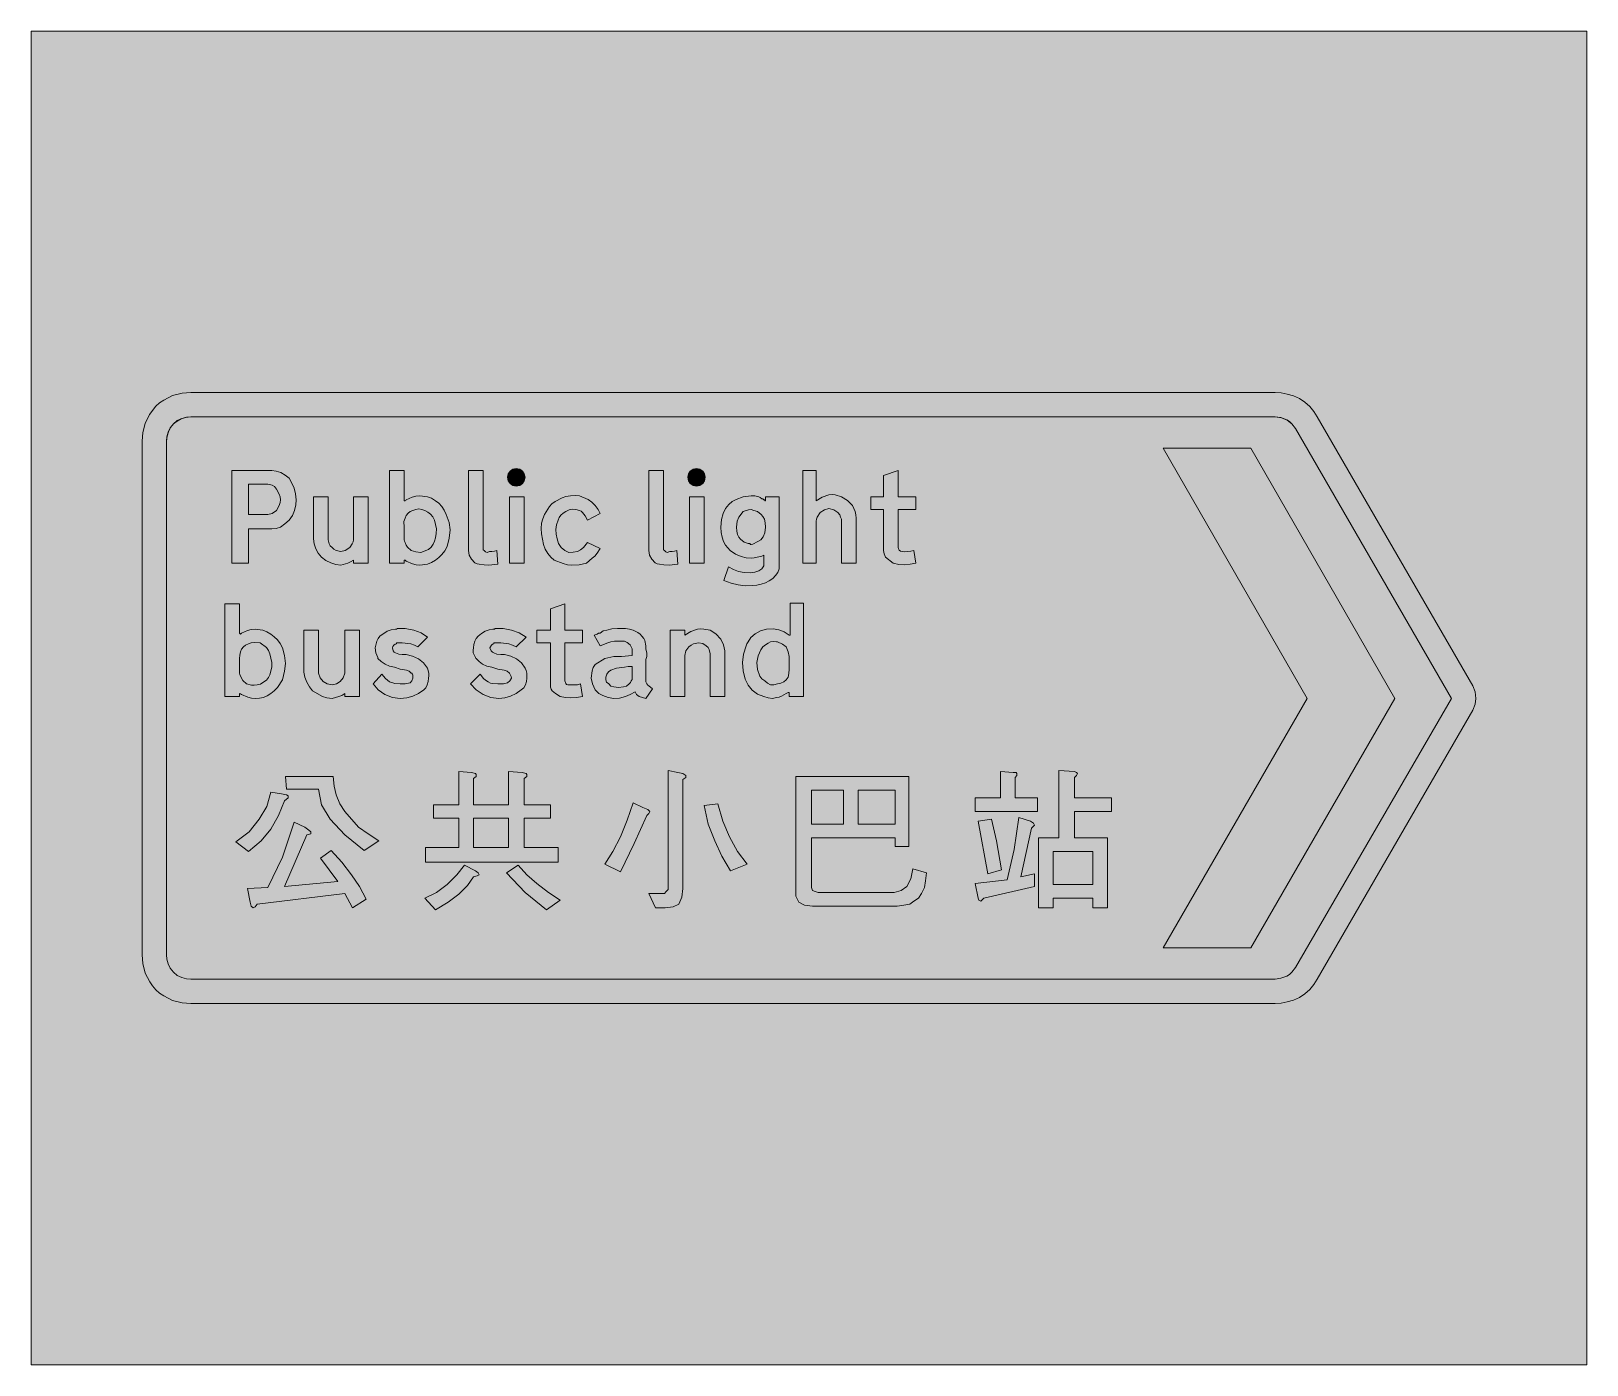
# Model space of a CAD drawing. Header units: metres. Extents: x 141 to 429, y 13 to 259.
import ezdxf

# ---------------------------------------------------------------- set-up
doc = ezdxf.new("R2010")
doc.units = ezdxf.units.M
for name, color, linetype, true_color in [('FILL_BLUE_0000FF', 7, 'Continuous', 0x0000ff), ('FILL_WHITE_FFFFFF', 7, 'Continuous', 0xffffff), ('FILL_YELLOW_FFFF00', 7, 'Continuous', 0xffff00)]:
    doc.layers.add(name, color=color, linetype=linetype, true_color=true_color)

msp = doc.modelspace()

# ---------------------------------------------------------------- hatches: boundary and pattern name
at = {"layer": 'FILL_BLUE_0000FF', "true_color": 0x0000ff}
h = msp.add_hatch(color=7, dxfattribs=at)
h.dxf.hatch_style = 1
h.paths.add_polyline_path([(370.98, 187.92), (372.06, 187.79), (373.14, 187.38), (373.65, 187.05), (374.08, 186.64), (374.76, 185.76), (403.56, 135.9), (374.76, 86.22), (374.08, 85.34), (373.65, 84.93), (373.14, 84.6), (372.06, 84.2), (370.98, 84.06), (170.64, 84.06), (169.8, 84.13), (168.95, 84.35), (168.13, 84.74), (167.4, 85.32), (166.82, 86.05), (166.43, 86.87), (166.21, 87.72), (166.14, 88.56), (166.14, 183.42), (166.21, 184.26), (166.43, 185.11), (166.82, 185.93), (167.4, 186.66), (168.13, 187.24), (168.95, 187.63), (169.8, 187.85), (170.64, 187.92), (370.98, 187.92)])
at = {"layer": 'FILL_WHITE_FFFFFF', "true_color": 0xffffff}
h = msp.add_hatch(color=7, dxfattribs=at)
h.dxf.hatch_style = 1
h.paths.add_polyline_path([(372.09, 192.35), (373.23, 192.15), (374.37, 191.81), (375.48, 191.34), (376.49, 190.63), (377.37, 189.83), (378.11, 188.94), (378.72, 187.92), (407.52, 138.24), (407.92, 137.14), (408.06, 135.9), (407.92, 134.82), (407.52, 133.74), (378.72, 84.06), (378.11, 83.04), (377.37, 82.15), (376.49, 81.35), (375.48, 80.64), (374.37, 80.17), (373.23, 79.83), (372.09, 79.63), (370.98, 79.56), (170.64, 79.56), (169, 79.7), (167.22, 80.1), (165.62, 80.96), (164.87, 81.47), (164.16, 82.08), (163.55, 82.79), (163.03, 83.54), (162.18, 85.14), (161.77, 86.92), (161.64, 88.56), (161.64, 183.42), (161.78, 185.07), (162.22, 186.73), (163.01, 188.36), (164.16, 189.9), (164.87, 190.51), (165.62, 191.03), (167.22, 191.88), (169, 192.29), (170.64, 192.42), (370.98, 192.42), (372.09, 192.35)])
h.paths.add_polyline_path([(168.87, 187.57), (168.11, 187.16), (167.44, 186.62), (166.9, 185.95), (166.49, 185.19), (166.23, 184.34), (166.14, 183.42), (166.14, 88.56), (166.21, 87.72), (166.43, 86.87), (166.82, 86.05), (167.4, 85.32), (168.13, 84.74), (168.95, 84.35), (169.8, 84.13), (170.64, 84.06), (370.98, 84.06), (372.06, 84.2), (373.14, 84.6), (373.65, 84.93), (374.08, 85.34), (374.76, 86.22), (403.56, 135.9), (374.76, 185.76), (374.09, 186.63), (373.21, 187.31), (372.15, 187.76), (370.98, 187.92), (170.64, 187.92), (169.72, 187.83), (168.87, 187.57)], flags=16)
h = msp.add_hatch(color=7, dxfattribs=at)
h.dxf.hatch_style = 1
h.paths.add_polyline_path([(376.92, 135.9), (350.28, 182.16), (366.48, 182.16), (393.12, 135.9), (366.48, 89.82), (350.28, 89.82), (376.92, 135.9)])
h = msp.add_hatch(color=7, dxfattribs=at)
h.dxf.hatch_style = 1
h.paths.add_polyline_path([(232.25, 176.13), (231.91, 175.61), (231.39, 175.27), (230.76, 175.14), (230.13, 175.27), (229.61, 175.61), (229.27, 176.13), (229.14, 176.76), (229.27, 177.39), (229.61, 177.91), (230.13, 178.25), (230.76, 178.38), (231.39, 178.25), (231.91, 177.91), (232.25, 177.39), (232.38, 176.76), (232.25, 176.13)])
h = msp.add_hatch(color=7, dxfattribs=at)
h.dxf.hatch_style = 1
h.paths.add_polyline_path([(265.55, 176.13), (265.21, 175.61), (264.69, 175.27), (264.06, 175.14), (263.43, 175.27), (262.91, 175.61), (262.57, 176.13), (262.44, 176.76), (262.57, 177.39), (262.91, 177.91), (263.43, 178.25), (264.06, 178.38), (264.69, 178.25), (265.21, 177.91), (265.55, 177.39), (265.68, 176.76), (265.55, 176.13)])
h = msp.add_hatch(color=7, dxfattribs=at)
h.dxf.hatch_style = 1
h.paths.add_polyline_path([(187.27, 177.64), (188.09, 177.18), (188.82, 176.58), (189.32, 175.71), (189.72, 174.74), (189.98, 173.69), (190.08, 172.62), (190.01, 171.65), (189.79, 170.66), (189.4, 169.71), (188.82, 168.84), (188.01, 168.14), (187.2, 167.58), (186.39, 167.33), (185.58, 167.22), (181.26, 167.22), (181.26, 160.92), (178.2, 160.92), (178.2, 178.02), (185.58, 178.02), (186.42, 177.92), (187.27, 177.64)])
h.paths.add_polyline_path([(184.86, 169.92), (185.67, 170.08), (186.48, 170.64), (186.97, 171.56), (187.14, 172.08), (187.2, 172.62), (187.14, 173.16), (186.97, 173.68), (186.48, 174.6), (186.07, 175.04), (185.67, 175.32), (184.86, 175.5), (181.26, 175.5), (181.26, 169.92), (184.86, 169.92)], flags=16)
h = msp.add_hatch(color=7, dxfattribs=at)
h.dxf.hatch_style = 1
h.paths.add_polyline_path([(212.19, 173.28), (212.94, 173.34), (214.38, 173.16), (215.12, 172.88), (215.82, 172.44), (216.46, 171.97), (217.01, 171.38), (217.47, 170.69), (217.8, 169.92), (218.36, 168.41), (218.52, 167.04), (218.38, 165.51), (217.98, 163.98), (217.54, 163.21), (217.03, 162.52), (216.46, 161.93), (215.82, 161.46), (215.12, 161.02), (214.38, 160.74), (212.94, 160.56), (212.27, 160.62), (211.61, 160.79), (210.42, 161.28), (210.24, 161.44), (210.06, 161.46), (210.06, 161.1), (210.06, 160.92), (207.36, 160.92), (207.36, 178.02), (210.06, 178.02), (210.06, 172.8), (210.06, 172.44), (210.24, 172.44), (210.33, 172.46), (210.42, 172.62), (211.54, 173.12), (212.19, 173.28)])
h.paths.add_polyline_path([(215.04, 163.88), (215.39, 164.39), (215.65, 164.96), (215.82, 165.6), (215.99, 166.41), (216, 167.22), (215.64, 168.84), (215.33, 169.45), (214.94, 169.94), (214.45, 170.33), (213.84, 170.64), (213.3, 170.84), (212.76, 170.91), (212.22, 170.84), (211.68, 170.64), (211.18, 170.44), (210.76, 170.12), (210.44, 169.7), (210.24, 169.2), (210.01, 168.57), (209.99, 168.24), (210.06, 167.94), (210.06, 165.96), (210.06, 165.24), (210.08, 164.97), (210.24, 164.7), (210.41, 164.22), (210.64, 163.85), (211.32, 163.26), (212.22, 163.01), (213.12, 162.9), (214.56, 163.44), (215.04, 163.88)], flags=16)
h = msp.add_hatch(color=7, dxfattribs=at)
h.dxf.hatch_style = 1
h.paths.add_polyline_path([(221.94, 178.02), (224.64, 178.02), (224.64, 163.62), (224.66, 163.37), (224.82, 163.26), (225.09, 163.01), (225.36, 162.9), (225.81, 163.06), (226.26, 163.08), (226.71, 163.1), (227.16, 163.26), (227.34, 160.74), (225.72, 160.56), (224.82, 160.58), (223.92, 160.74), (223.52, 160.8), (223.13, 160.99), (222.48, 161.64), (222.07, 162.38), (221.94, 163.26), (221.94, 178.02)])
h = msp.add_hatch(color=7, dxfattribs=at)
h.dxf.hatch_style = 1
h.paths.add_polyline_path([(255.24, 178.02), (257.94, 178.02), (257.94, 163.62), (257.96, 163.37), (258.12, 163.26), (258.39, 163.01), (258.66, 162.9), (259.11, 163.06), (259.56, 163.08), (260.01, 163.1), (260.46, 163.26), (260.64, 160.74), (259.02, 160.56), (258.05, 160.58), (257.22, 160.74), (256.82, 160.8), (256.43, 160.99), (255.78, 161.64), (255.37, 162.38), (255.24, 163.26), (255.24, 178.02)])
h = msp.add_hatch(color=7, dxfattribs=at)
h.dxf.hatch_style = 1
h.paths.add_polyline_path([(290.86, 169.02), (290.7, 169.38), (290.56, 169.83), (290.16, 170.28), (289.42, 170.78), (288.54, 171), (287.73, 170.78), (286.92, 170.28), (286.38, 169.38), (286.22, 169.02), (286.2, 168.66), (286.2, 160.92), (283.68, 160.92), (283.68, 178.02), (286.2, 178.02), (286.2, 172.44), (287.3, 173.12), (288.54, 173.52), (289.11, 173.59), (289.71, 173.54), (290.88, 173.16), (291.94, 172.49), (292.86, 171.54), (293.35, 170.44), (293.52, 169.84), (293.58, 169.2), (293.58, 160.92), (290.88, 160.92), (290.88, 168.66), (290.86, 169.02)])
h = msp.add_hatch(color=7, dxfattribs=at)
h.dxf.hatch_style = 1
h.paths.add_polyline_path([(301.38, 163.54), (301.54, 163.31), (301.78, 163.14), (302.04, 163.08), (302.58, 163.01), (303.12, 163.08), (303.66, 163.1), (304.2, 163.26), (304.56, 160.92), (303.56, 160.69), (302.49, 160.58), (301.42, 160.64), (300.42, 160.92), (298.98, 162), (298.73, 162.63), (298.62, 163.26), (298.62, 170.82), (296.28, 170.82), (296.28, 173.16), (298.62, 173.16), (298.62, 177.12), (301.32, 178.02), (301.32, 173.16), (304.56, 173.16), (304.56, 170.82), (301.32, 170.82), (301.32, 163.8), (301.38, 163.54)])
h = msp.add_hatch(color=7, dxfattribs=at)
h.dxf.hatch_style = 1
h.paths.add_polyline_path([(197.42, 160.66), (196.49, 160.94), (195.6, 161.4), (194.76, 162), (194.16, 162.74), (193.7, 163.58), (193.42, 164.48), (193.32, 165.42), (193.32, 173.16), (196.02, 173.16), (196.02, 165.24), (196.18, 164.45), (196.4, 164.1), (196.74, 163.8), (197.07, 163.46), (197.48, 163.24), (198.36, 163.08), (199.17, 163.24), (199.98, 163.8), (200.47, 164.45), (200.64, 164.84), (200.7, 165.24), (200.7, 173.16), (203.4, 173.16), (203.4, 160.92), (200.7, 160.92), (200.7, 161.46), (200.16, 161.12), (199.62, 160.92), (198.36, 160.56), (197.42, 160.66)])
h = msp.add_hatch(color=7, dxfattribs=at)
h.dxf.hatch_style = 1
h.paths.add_polyline_path([(232.2, 173.16), (232.2, 160.92), (229.5, 160.92), (229.5, 173.16), (232.2, 173.16)])
h = msp.add_hatch(color=7, dxfattribs=at)
h.dxf.hatch_style = 1
h.paths.add_polyline_path([(241.29, 162.92), (242.1, 163.08), (242.64, 163.37), (243.18, 163.8), (243.9, 164.7), (246.24, 163.62), (245.7, 162.72), (245.25, 162.2), (244.8, 161.82), (243.72, 160.92), (242.37, 160.61), (241.02, 160.56), (240.21, 160.62), (239.4, 160.81), (237.78, 161.46), (237.14, 162.04), (236.59, 162.7), (236.13, 163.46), (235.8, 164.34), (235.42, 166.32), (235.37, 167.33), (235.44, 168.3), (235.64, 169.11), (235.96, 169.9), (236.88, 171.36), (237.35, 171.87), (237.92, 172.31), (239.22, 172.98), (239.95, 173.21), (240.77, 173.36), (241.62, 173.41), (242.46, 173.34), (244.04, 172.64), (244.74, 172.15), (245.34, 171.54), (245.88, 170.82), (246.24, 170.1), (243.9, 168.84), (243.52, 169.63), (243, 170.28), (242.73, 170.53), (242.46, 170.64), (241.79, 170.84), (241.13, 170.89), (240.51, 170.77), (239.94, 170.46), (239.44, 170.16), (239.02, 169.79), (238.7, 169.35), (238.5, 168.84), (238.19, 168), (238.07, 167.13), (238.12, 166.26), (238.32, 165.42), (238.58, 164.55), (239.06, 163.82), (239.71, 163.27), (240.48, 162.9), (241.29, 162.92)])
h = msp.add_hatch(color=7, dxfattribs=at)
h.dxf.hatch_style = 1
h.paths.add_polyline_path([(265.5, 173.16), (265.5, 160.92), (262.8, 160.92), (262.8, 173.16), (265.5, 173.16)])
h = msp.add_hatch(color=7, dxfattribs=at)
h.dxf.hatch_style = 1
h.paths.add_polyline_path([(271.84, 159.39), (272.89, 159.19), (273.96, 159.12), (274.83, 159.22), (275.56, 159.48), (276.11, 159.88), (276.48, 160.38), (276.48, 160.74), (276.48, 162.36), (276.12, 162.18), (274.72, 161.87), (274.14, 161.82), (273.24, 161.91), (272.32, 162.12), (271.26, 162.54), (270.31, 163.23), (269.44, 164.25), (269.08, 164.91), (268.8, 165.68), (268.62, 166.57), (268.56, 167.58), (268.67, 168.94), (268.98, 170.07), (269.44, 170.99), (270.02, 171.72), (270.68, 172.28), (271.37, 172.69), (272.7, 173.16), (274.14, 173.34), (274.86, 173.34), (275.58, 173.16), (275.85, 173.05), (276.12, 172.8), (276.3, 172.78), (276.48, 172.62), (276.66, 172.62), (276.66, 172.51), (276.66, 172.44), (276.77, 172.44), (276.84, 172.44), (276.84, 173.16), (279.36, 173.16), (279.36, 159.84), (279.08, 159.19), (278.67, 158.6), (278.14, 158.08), (277.51, 157.64), (276.8, 157.27), (276.02, 157.01), (275.19, 156.84), (274.32, 156.78), (273.07, 156.74), (271.78, 156.89), (270.45, 157.21), (269.1, 157.68), (270, 160.2), (270.87, 159.73), (271.84, 159.39)])
h.paths.add_polyline_path([(273.96, 164.34), (274.14, 164.34), (274.5, 164.41), (275.4, 164.88), (275.93, 165.23), (276.39, 165.76), (276.72, 166.53), (276.84, 167.58), (276.78, 168.38), (276.6, 169.02), (276.35, 169.53), (276.03, 169.92), (275.32, 170.42), (274.68, 170.64), (274.14, 170.82), (273.69, 170.78), (272.7, 170.46), (271.87, 169.43), (271.56, 168.64), (271.44, 167.58), (271.5, 166.84), (271.65, 166.22), (271.89, 165.71), (272.18, 165.31), (272.88, 164.77), (273.6, 164.52), (273.96, 164.52), (273.96, 164.41), (273.96, 164.34)], flags=16)
h = msp.add_hatch(color=7, dxfattribs=at)
h.dxf.hatch_style = 1
h.paths.add_polyline_path([(181.77, 148.62), (182.52, 148.68), (183.96, 148.5), (184.7, 148.22), (185.4, 147.78), (186.04, 147.31), (186.62, 146.72), (187.12, 146.03), (187.56, 145.26), (187.96, 143.82), (188.1, 142.38), (187.96, 140.92), (187.56, 139.32), (186.62, 137.93), (186.04, 137.3), (185.4, 136.8), (184.72, 136.36), (184.03, 136.08), (183.3, 135.94), (182.52, 135.9), (181.85, 135.96), (181.19, 136.13), (180, 136.62), (179.82, 136.78), (179.64, 136.8), (179.64, 136.44), (179.64, 136.26), (176.94, 136.26), (176.94, 153.36), (179.64, 153.36), (179.64, 148.14), (179.64, 147.96), (179.82, 147.78), (180, 147.96), (181.13, 148.46), (181.77, 148.62)])
h.paths.add_polyline_path([(184.14, 138.96), (184.62, 139.29), (184.97, 139.75), (185.23, 140.3), (185.4, 140.94), (185.57, 141.75), (185.58, 142.56), (185.22, 144.18), (184.99, 144.79), (184.59, 145.31), (183.42, 146.16), (182.34, 146.27), (181.8, 146.19), (181.26, 145.98), (180.76, 145.78), (180.34, 145.46), (180.02, 145.04), (179.82, 144.54), (179.66, 143.91), (179.64, 143.28), (179.64, 141.3), (179.64, 140.58), (179.66, 140.31), (179.82, 140.04), (180.23, 139.25), (180.9, 138.6), (181.82, 138.38), (182.34, 138.35), (182.88, 138.42), (183.51, 138.56), (184.14, 138.96)], flags=16)
h = msp.add_hatch(color=7, dxfattribs=at)
h.dxf.hatch_style = 1
h.paths.add_polyline_path([(239.89, 138.65), (240.06, 138.48), (240.3, 138.42), (241.56, 138.42), (242.1, 138.44), (242.64, 138.6), (243, 136.26), (241.92, 136.06), (240.86, 135.99), (239.84, 136.06), (238.86, 136.26), (238, 136.8), (237.42, 137.34), (237.21, 137.64), (237.1, 137.97), (237.06, 138.6), (237.06, 146.16), (234.54, 146.16), (234.54, 148.5), (237.06, 148.5), (237.06, 152.46), (239.76, 153.36), (239.76, 148.5), (243, 148.5), (243, 146.16), (239.76, 146.16), (239.76, 139.14), (239.89, 138.65)])
h = msp.add_hatch(color=7, dxfattribs=at)
h.dxf.hatch_style = 1
h.paths.add_polyline_path([(278.82, 136.08), (278.1, 135.9), (277.29, 136.01), (276.48, 136.26), (275.34, 136.69), (274.36, 137.41), (273.59, 138.36), (273.06, 139.5), (272.66, 141.01), (272.54, 142.56), (272.73, 144.11), (273.24, 145.62), (273.35, 145.98), (273.6, 146.34), (274.13, 147.14), (274.9, 147.85), (275.88, 148.39), (277.02, 148.68), (278.2, 148.79), (279.29, 148.61), (280.29, 148.2), (281.16, 147.6), (281.34, 147.6), (281.34, 147.71), (281.34, 147.78), (281.34, 153.54), (283.86, 153.54), (283.86, 136.26), (281.16, 136.26), (281.16, 136.8), (281.16, 136.91), (281.16, 136.98), (280.98, 136.98), (280.62, 136.8), (279.79, 136.31), (279.33, 136.14), (278.82, 136.08)])
h.paths.add_polyline_path([(280.19, 138.96), (280.65, 139.36), (280.98, 139.86), (281.14, 140.51), (281.16, 141.3), (281.16, 143.64), (281.02, 144.54), (280.62, 145.44), (279.94, 145.96), (279, 146.34), (278.82, 146.34), (278.28, 146.41), (277.76, 146.34), (277.28, 146.14), (276.84, 145.8), (276.32, 145.42), (275.94, 144.9), (275.43, 143.76), (275.24, 142.54), (275.36, 141.28), (275.76, 140.04), (276.14, 139.52), (276.66, 139.14), (277.2, 138.71), (277.74, 138.42), (278.37, 138.44), (279, 138.6), (279.64, 138.7), (280.19, 138.96)], flags=16)
h = msp.add_hatch(color=7, dxfattribs=at)
h.dxf.hatch_style = 1
h.paths.add_polyline_path([(194.51, 139.71), (195.07, 139.03), (195.84, 138.58), (196.74, 138.42), (197.54, 138.58), (198.25, 139.03), (198.79, 139.71), (199.08, 140.58), (199.08, 148.5), (201.78, 148.5), (201.78, 136.26), (199.08, 136.26), (199.08, 136.8), (198.54, 136.46), (198, 136.26), (196.74, 135.9), (195.77, 136.01), (194.94, 136.26), (193.14, 137.34), (192.53, 138.08), (192.06, 138.92), (191.72, 139.82), (191.52, 140.76), (191.52, 148.5), (194.22, 148.5), (194.22, 140.58), (194.51, 139.71)])
h = msp.add_hatch(color=7, dxfattribs=at)
h.dxf.hatch_style = 1
h.paths.add_polyline_path([(209.7, 144), (210.06, 144), (210.42, 144), (211.6, 143.73), (212.67, 143.21), (213.61, 142.46), (214.38, 141.48), (214.6, 140.58), (214.63, 140.11), (214.56, 139.68), (214.5, 139.01), (214.31, 138.4), (214.03, 137.88), (213.66, 137.52), (212.68, 136.81), (211.63, 136.31), (210.52, 136), (209.34, 135.9), (207.87, 136.09), (206.48, 136.64), (205.26, 137.49), (204.3, 138.6), (205.92, 140.4), (206.57, 139.61), (207.36, 138.96), (208.35, 138.65), (209.34, 138.6), (210.24, 138.6), (211.14, 138.78), (211.48, 139.16), (211.68, 139.68), (211.68, 140.22), (211.59, 140.38), (211.5, 140.4), (211.5, 140.58), (211.32, 140.58), (210.96, 140.92), (210.46, 141.14), (209.34, 141.3), (208.26, 141.66), (207.35, 141.89), (206.53, 142.27), (205.8, 142.75), (205.2, 143.28), (205.2, 143.39), (205.2, 143.46), (204.79, 144.36), (204.66, 145.26), (204.97, 146.48), (205.22, 146.98), (205.56, 147.42), (206.93, 148.32), (207.66, 148.58), (208.44, 148.68), (208.62, 148.68), (208.8, 148.86), (210.26, 148.82), (211.86, 148.5), (212.53, 148.3), (213.19, 148.01), (214.38, 147.24), (212.58, 145.44), (211.98, 145.78), (211.27, 146), (209.7, 146.16), (208.62, 146.16), (208.62, 145.98), (208.36, 145.92), (208.12, 145.76), (207.96, 145.52), (207.9, 145.26), (208.03, 144.68), (208.2, 144.45), (208.44, 144.36), (209.07, 144.11), (209.7, 144)])
h = msp.add_hatch(color=7, dxfattribs=at)
h.dxf.hatch_style = 1
h.paths.add_polyline_path([(227.18, 144.11), (227.88, 144), (228.24, 144), (228.6, 144), (229.77, 143.73), (230.83, 143.21), (231.71, 142.46), (232.38, 141.48), (232.59, 141.05), (232.69, 140.58), (232.74, 139.68), (232.67, 139.01), (232.47, 138.4), (232.13, 137.88), (231.66, 137.52), (230.76, 136.81), (229.72, 136.31), (228.62, 136), (227.52, 135.9), (226.05, 136.09), (224.64, 136.64), (223.37, 137.49), (222.3, 138.6), (224.1, 140.4), (224.68, 139.61), (225.06, 139.26), (225.54, 138.96), (225.97, 138.75), (226.44, 138.65), (227.34, 138.6), (228.42, 138.6), (229.14, 138.78), (229.57, 139.16), (229.86, 139.68), (229.84, 139.95), (229.68, 140.22), (229.5, 140.58), (229.06, 140.92), (228.55, 141.14), (227.34, 141.3), (226.26, 141.66), (225.35, 141.89), (224.55, 142.27), (223.88, 142.75), (223.38, 143.28), (223.29, 143.3), (223.2, 143.46), (222.82, 144.36), (222.77, 144.83), (222.84, 145.26), (222.9, 145.9), (223.09, 146.48), (223.37, 146.98), (223.74, 147.42), (224.34, 147.92), (225.02, 148.32), (225.74, 148.58), (226.44, 148.68), (226.8, 148.68), (226.8, 148.86), (228.33, 148.82), (229.86, 148.5), (231.28, 148.01), (232.56, 147.24), (230.76, 145.44), (230.08, 145.78), (229.39, 146), (227.88, 146.16), (226.62, 146.16), (226.62, 145.98), (226.38, 145.92), (226.19, 145.76), (225.9, 145.26), (226.12, 144.68), (226.36, 144.45), (226.62, 144.36), (227.18, 144.11)])
h = msp.add_hatch(color=7, dxfattribs=at)
h.dxf.hatch_style = 1
h.paths.add_polyline_path([(253.44, 136.26), (252.95, 136.64), (252.72, 137.16), (251.82, 136.64), (250.92, 136.26), (249.84, 135.95), (248.76, 135.9), (247.77, 136.1), (246.78, 136.44), (245.99, 136.85), (245.34, 137.52), (244.85, 138.6), (244.62, 139.68), (244.78, 141.01), (245, 141.63), (245.34, 142.2), (247.14, 143.28), (248.76, 143.64), (250.2, 143.64), (252.18, 143.82), (252.18, 144.54), (252.18, 145.08), (251.82, 145.8), (251.28, 146.23), (250.74, 146.52), (248.94, 146.52), (248.22, 146.34), (247.68, 146.16), (246.24, 145.62), (245.16, 147.6), (245.7, 147.78), (245.97, 147.94), (246.24, 147.96), (246.8, 148.37), (247.5, 148.5), (248.42, 148.75), (249.48, 148.86), (250.92, 148.82), (251.66, 148.71), (252.36, 148.5), (253.24, 148.1), (253.65, 147.79), (253.98, 147.42), (254.32, 147.01), (254.54, 146.59), (254.7, 145.62), (254.72, 144.99), (254.88, 144.36), (254.86, 143.66), (254.7, 143.1), (254.7, 138.96), (254.88, 138.6), (255.06, 138.35), (255.24, 138.24), (255.96, 137.7), (254.7, 135.9), (253.44, 136.26)])
h.paths.add_polyline_path([(250.56, 138.06), (251.1, 138.2), (251.64, 138.6), (251.89, 138.87), (252, 139.14), (252.16, 139.41), (252.18, 139.68), (252.18, 141.84), (251.46, 141.82), (250.74, 141.66), (249.3, 141.48), (248.22, 141.12), (247.79, 140.83), (247.5, 140.4), (247.34, 139.86), (247.32, 139.32), (247.46, 138.89), (247.86, 138.6), (248.24, 138.2), (248.76, 138.06), (249.66, 137.93), (250.56, 138.06)], flags=16)
h = msp.add_hatch(color=7, dxfattribs=at)
h.dxf.hatch_style = 1
h.paths.add_polyline_path([(263.52, 146), (263.05, 145.78), (262.62, 145.44), (262.12, 144.7), (261.9, 143.82), (261.9, 136.26), (259.2, 136.26), (259.2, 148.5), (261.9, 148.5), (261.9, 147.6), (263, 148.28), (264.24, 148.68), (264.81, 148.75), (265.41, 148.73), (266.58, 148.5), (267.64, 147.83), (268.56, 146.88), (269.05, 145.8), (269.28, 144.72), (269.28, 136.26), (266.58, 136.26), (266.58, 144.18), (266.42, 144.97), (266.2, 145.32), (265.86, 145.62), (265.21, 146.03), (264.42, 146.16), (263.52, 146)])
h = msp.add_hatch(color=7, dxfattribs=at)
h.dxf.hatch_style = 1
h.paths.add_polyline_path([(196.92, 121.5), (197.1, 119.7), (197.46, 118.08), (198.18, 116.46), (199.08, 115.02), (201.6, 112.14), (203.4, 110.88), (205.38, 109.62), (202.68, 107.82), (199.08, 110.7), (196.38, 113.58), (194.76, 116.28), (194.22, 119.16), (188.28, 119.16), (188.1, 121.5), (196.92, 121.5)])
h = msp.add_hatch(color=7, dxfattribs=at)
h.dxf.hatch_style = 1
h.paths.add_polyline_path([(220.14, 116.28), (220.14, 122.4), (222.48, 122.22), (223.2, 122.04), (223.38, 121.86), (223.38, 121.5), (222.84, 121.14), (222.84, 116.28), (229.32, 116.28), (229.32, 122.4), (231.84, 122.22), (232.56, 122.04), (232.74, 121.86), (232.74, 121.5), (232.2, 121.14), (232.2, 116.28), (237.06, 116.28), (237.06, 113.76), (232.2, 113.76), (232.2, 108.36), (238.5, 108.36), (238.5, 105.66), (214.02, 105.66), (214.02, 108.36), (220.14, 108.36), (220.14, 113.76), (215.46, 113.76), (215.46, 116.28), (220.14, 116.28)])
h.paths.add_polyline_path([(229.32, 113.76), (222.84, 113.76), (222.84, 108.36), (229.32, 108.36), (229.32, 113.76)], flags=16)
h = msp.add_hatch(color=7, dxfattribs=at)
h.dxf.hatch_style = 1
h.paths.add_polyline_path([(261.54, 122.04), (262.08, 121.68), (262.08, 121.32), (261.54, 120.96), (261.54, 100.8), (261.36, 99.18), (260.82, 97.92), (259.74, 97.38), (258.3, 97.2), (256.5, 97.2), (255.24, 99.9), (258.12, 99.9), (258.48, 100.26), (258.84, 100.62), (258.84, 122.58), (260.64, 122.22), (261.54, 122.04)])
h = msp.add_hatch(color=7, dxfattribs=at)
h.dxf.hatch_style = 1
h.paths.add_polyline_path([(300.78, 108.54), (300.78, 110.16), (285.3, 110.16), (285.3, 100.98), (285.48, 100.44), (286.02, 100.26), (286.56, 100.08), (300.6, 100.08), (301.86, 100.44), (302.94, 101.16), (303.66, 102.6), (304.02, 104.4), (306.54, 103.68), (306.36, 102.24), (306.18, 100.98), (305.64, 99.9), (305.1, 99), (304.2, 98.46), (303.48, 97.92), (302.4, 97.74), (301.14, 97.56), (285.48, 97.56), (284.04, 97.74), (282.96, 98.28), (282.42, 99.36), (282.42, 121.5), (303.3, 121.5), (303.3, 108.54), (300.78, 108.54)])
h.paths.add_polyline_path([(285.3, 118.98), (285.3, 112.68), (291.24, 112.68), (291.24, 118.98), (285.3, 118.98)], flags=16)
h.paths.add_polyline_path([(300.78, 118.98), (293.94, 118.98), (293.94, 112.68), (300.78, 112.68), (300.78, 118.98)], flags=16)
h = msp.add_hatch(color=7, dxfattribs=at)
h.dxf.hatch_style = 1
h.paths.add_polyline_path([(320.22, 117.54), (320.22, 122.4), (322.56, 122.22), (323.1, 122.22), (323.28, 122.04), (323.28, 121.68), (322.92, 121.32), (322.92, 117.54), (327.06, 117.54), (327.06, 115.02), (315.54, 115.02), (315.54, 117.54), (320.22, 117.54)])
h = msp.add_hatch(color=7, dxfattribs=at)
h.dxf.hatch_style = 1
h.paths.add_polyline_path([(331.02, 122.58), (333.9, 122.4), (334.26, 122.22), (334.44, 122.04), (334.26, 121.68), (333.9, 121.32), (333.9, 117.54), (340.74, 117.54), (340.74, 115.02), (333.9, 115.02), (333.9, 110.16), (340.02, 110.16), (340.02, 97.2), (337.32, 97.2), (337.32, 99), (329.94, 99), (329.94, 97.2), (327.24, 97.2), (327.24, 110.16), (331.02, 110.16), (331.02, 122.58)])
h.paths.add_polyline_path([(337.32, 107.64), (329.94, 107.64), (329.94, 101.52), (337.32, 101.52), (337.32, 107.64)], flags=16)
h = msp.add_hatch(color=7, dxfattribs=at)
h.dxf.hatch_style = 1
h.paths.add_polyline_path([(188.28, 118.08), (188.64, 117.9), (188.64, 117.54), (187.92, 117), (186.84, 114.3), (185.4, 111.78), (183.6, 109.62), (181.26, 107.64), (178.92, 109.44), (181.44, 111.24), (183.24, 113.58), (184.68, 115.92), (185.4, 118.62), (187.38, 118.26), (188.28, 118.08)])
h = msp.add_hatch(color=7, dxfattribs=at)
h.dxf.hatch_style = 1
h.paths.add_polyline_path([(248.58, 107.64), (250.02, 110.34), (251.28, 113.4), (252.36, 116.64), (254.16, 115.74), (255.06, 115.38), (255.42, 115.02), (255.24, 114.66), (254.88, 114.3), (252.54, 109.08), (250.02, 103.86), (247.14, 105.3), (248.58, 107.64)])
h = msp.add_hatch(color=7, dxfattribs=at)
h.dxf.hatch_style = 1
h.paths.add_polyline_path([(268.74, 106.74), (267.48, 109.62), (266.22, 112.68), (265.5, 116.1), (268.02, 116.46), (268.92, 113.22), (270.18, 110.34), (271.62, 107.64), (273.42, 105.3), (270.36, 104.04), (268.74, 106.74)])
h = msp.add_hatch(color=7, dxfattribs=at)
h.dxf.hatch_style = 1
h.paths.add_polyline_path([(192.42, 111.6), (192.78, 111.24), (192.78, 110.88), (192.06, 110.7), (187.92, 101.16), (197.82, 102.06), (194.58, 106.38), (196.56, 107.82), (198.54, 105.66), (200.34, 103.32), (201.78, 101.16), (203.04, 98.82), (200.52, 97.2), (199.08, 99.9), (182.88, 97.92), (182.52, 97.38), (182.16, 97.2), (181.8, 97.56), (181.62, 98.28), (181.08, 100.8), (184.86, 100.98), (187.56, 106.56), (189.72, 113.04), (191.7, 112.14), (192.42, 111.6)])
h = msp.add_hatch(color=7, dxfattribs=at)
h.dxf.hatch_style = 1
h.paths.add_polyline_path([(321.48, 102.42), (322.74, 108), (323.64, 113.94), (325.8, 113.22), (326.34, 112.86), (326.52, 112.5), (325.98, 111.96), (324, 102.96), (326.52, 103.5), (326.52, 101.16), (317.16, 99), (316.62, 98.46), (316.26, 98.64), (316.08, 99), (315.54, 101.7), (321.48, 102.42)])
h = msp.add_hatch(color=7, dxfattribs=at)
h.dxf.hatch_style = 1
h.paths.add_polyline_path([(316.08, 113.22), (318.6, 113.58), (319.5, 109.62), (320.4, 104.22), (317.88, 103.5), (316.08, 113.22)])
h = msp.add_hatch(color=7, dxfattribs=at)
h.dxf.hatch_style = 1
h.paths.add_polyline_path([(216, 100.08), (217.98, 101.52), (219.78, 103.32), (221.22, 105.12), (223.2, 104.04), (223.74, 103.68), (223.92, 103.32), (223.56, 103.14), (222.84, 102.96), (221.76, 101.34), (220.14, 99.72), (218.16, 98.28), (215.82, 96.84), (213.84, 99), (216, 100.08)])
h = msp.add_hatch(color=7, dxfattribs=at)
h.dxf.hatch_style = 1
h.paths.add_polyline_path([(232.74, 103.32), (234.54, 101.7), (236.7, 100.08), (238.86, 98.64), (236.34, 96.84), (232.38, 100.08), (228.96, 103.68), (231.12, 105.12), (232.74, 103.32)])
at = {"layer": 'FILL_YELLOW_FFFF00', "true_color": 0xffff00}
h = msp.add_hatch(color=7, dxfattribs=at)
h.dxf.hatch_style = 1
h.paths.add_polyline_path([(428.58, 259.2), (428.58, 12.78), (141.12, 12.78), (141.12, 259.2), (428.58, 259.2)])

# ---------------------------------------------------------------- linework, layer by layer
at = {"layer": 'FILL_BLUE_0000FF', "lineweight": 0, "true_color": 0x0000ff}
msp.add_lwpolyline([(370.98, 187.92), (372.06, 187.79), (373.14, 187.38), (373.65, 187.05), (374.08, 186.64), (374.76, 185.76), (403.56, 135.9), (374.76, 86.22), (374.08, 85.34), (373.65, 84.93), (373.14, 84.6), (372.06, 84.2), (370.98, 84.06), (170.64, 84.06), (169.8, 84.13), (168.95, 84.35), (168.13, 84.74), (167.4, 85.32), (166.82, 86.05), (166.43, 86.87), (166.21, 87.72), (166.14, 88.56), (166.14, 183.42), (166.21, 184.26), (166.43, 185.11), (166.82, 185.93), (167.4, 186.66), (168.13, 187.24), (168.95, 187.63), (169.8, 187.85), (170.64, 187.92)], close=True, dxfattribs=at)
at = {"layer": 'FILL_WHITE_FFFFFF', "lineweight": 0, "true_color": 0xffffff}
for points in [[(372.09, 192.35), (373.23, 192.15), (374.37, 191.81), (375.48, 191.34), (376.49, 190.63), (377.37, 189.83), (378.11, 188.94), (378.72, 187.92), (407.52, 138.24), (407.92, 137.14), (408.06, 135.9), (407.92, 134.82), (407.52, 133.74), (378.72, 84.06), (378.11, 83.04), (377.37, 82.15), (376.49, 81.35), (375.48, 80.64), (374.37, 80.17), (373.23, 79.83), (372.09, 79.63), (370.98, 79.56), (170.64, 79.56), (169, 79.7), (167.22, 80.1), (165.62, 80.96), (164.87, 81.47), (164.16, 82.08), (163.55, 82.79), (163.03, 83.54), (162.18, 85.14), (161.77, 86.92), (161.64, 88.56), (161.64, 183.42), (161.78, 185.07), (162.22, 186.73), (163.01, 188.36), (164.16, 189.9), (164.87, 190.51), (165.62, 191.03), (167.22, 191.88), (169, 192.29), (170.64, 192.42), (370.98, 192.42)], [(168.87, 187.57), (168.11, 187.16), (167.44, 186.62), (166.9, 185.95), (166.49, 185.19), (166.23, 184.34), (166.14, 183.42), (166.14, 88.56), (166.21, 87.72), (166.43, 86.87), (166.82, 86.05), (167.4, 85.32), (168.13, 84.74), (168.95, 84.35), (169.8, 84.13), (170.64, 84.06), (370.98, 84.06), (372.06, 84.2), (373.14, 84.6), (373.65, 84.93), (374.08, 85.34), (374.76, 86.22), (403.56, 135.9), (374.76, 185.76), (374.09, 186.63), (373.21, 187.31), (372.15, 187.76), (370.98, 187.92), (170.64, 187.92), (169.72, 187.83)], [(376.92, 135.9), (350.28, 182.16), (366.48, 182.16), (393.12, 135.9), (366.48, 89.82), (350.28, 89.82)], [(232.25, 176.13), (231.91, 175.61), (231.39, 175.27), (230.76, 175.14), (230.13, 175.27), (229.61, 175.61), (229.27, 176.13), (229.14, 176.76), (229.27, 177.39), (229.61, 177.91), (230.13, 178.25), (230.76, 178.38), (231.39, 178.25), (231.91, 177.91), (232.25, 177.39), (232.38, 176.76)], [(265.55, 176.13), (265.21, 175.61), (264.69, 175.27), (264.06, 175.14), (263.43, 175.27), (262.91, 175.61), (262.57, 176.13), (262.44, 176.76), (262.57, 177.39), (262.91, 177.91), (263.43, 178.25), (264.06, 178.38), (264.69, 178.25), (265.21, 177.91), (265.55, 177.39), (265.68, 176.76)], [(187.27, 177.64), (188.09, 177.18), (188.82, 176.58), (189.32, 175.71), (189.72, 174.74), (189.98, 173.69), (190.08, 172.62), (190.01, 171.65), (189.79, 170.66), (189.4, 169.71), (188.82, 168.84), (188.01, 168.14), (187.2, 167.58), (186.39, 167.33), (185.58, 167.22), (181.26, 167.22), (181.26, 160.92), (178.2, 160.92), (178.2, 178.02), (185.58, 178.02), (186.42, 177.92)], [(184.86, 169.92), (185.67, 170.08), (186.48, 170.64), (186.97, 171.56), (187.14, 172.08), (187.2, 172.62), (187.14, 173.16), (186.97, 173.68), (186.48, 174.6), (186.07, 175.04), (185.67, 175.32), (184.86, 175.5), (181.26, 175.5), (181.26, 169.92)], [(212.19, 173.28), (212.94, 173.34), (214.38, 173.16), (215.12, 172.88), (215.82, 172.44), (216.46, 171.97), (217.01, 171.38), (217.47, 170.69), (217.8, 169.92), (218.36, 168.41), (218.52, 167.04), (218.38, 165.51), (217.98, 163.98), (217.54, 163.21), (217.03, 162.52), (216.46, 161.93), (215.82, 161.46), (215.12, 161.02), (214.38, 160.74), (212.94, 160.56), (212.27, 160.62), (211.61, 160.79), (210.42, 161.28), (210.24, 161.44), (210.06, 161.46), (210.06, 161.1), (210.06, 160.92), (207.36, 160.92), (207.36, 178.02), (210.06, 178.02), (210.06, 172.8), (210.06, 172.44), (210.24, 172.44), (210.33, 172.46), (210.42, 172.62), (211.54, 173.12)], [(221.94, 178.02), (224.64, 178.02), (224.64, 163.62), (224.66, 163.37), (224.82, 163.26), (225.09, 163.01), (225.36, 162.9), (225.81, 163.06), (226.26, 163.08), (226.71, 163.1), (227.16, 163.26), (227.34, 160.74), (225.72, 160.56), (224.82, 160.58), (223.92, 160.74), (223.52, 160.8), (223.13, 160.99), (222.48, 161.64), (222.07, 162.38), (221.94, 163.26)], [(255.24, 178.02), (257.94, 178.02), (257.94, 163.62), (257.96, 163.37), (258.12, 163.26), (258.39, 163.01), (258.66, 162.9), (259.11, 163.06), (259.56, 163.08), (260.01, 163.1), (260.46, 163.26), (260.64, 160.74), (259.02, 160.56), (258.05, 160.58), (257.22, 160.74), (256.82, 160.8), (256.43, 160.99), (255.78, 161.64), (255.37, 162.38), (255.24, 163.26)], [(290.86, 169.02), (290.7, 169.38), (290.56, 169.83), (290.16, 170.28), (289.42, 170.78), (288.54, 171), (287.73, 170.78), (286.92, 170.28), (286.38, 169.38), (286.22, 169.02), (286.2, 168.66), (286.2, 160.92), (283.68, 160.92), (283.68, 178.02), (286.2, 178.02), (286.2, 172.44), (287.3, 173.12), (288.54, 173.52), (289.11, 173.59), (289.71, 173.54), (290.88, 173.16), (291.94, 172.49), (292.86, 171.54), (293.35, 170.44), (293.52, 169.84), (293.58, 169.2), (293.58, 160.92), (290.88, 160.92), (290.88, 168.66)], [(301.38, 163.54), (301.54, 163.31), (301.78, 163.14), (302.04, 163.08), (302.58, 163.01), (303.12, 163.08), (303.66, 163.1), (304.2, 163.26), (304.56, 160.92), (303.56, 160.69), (302.49, 160.58), (301.42, 160.64), (300.42, 160.92), (298.98, 162), (298.73, 162.63), (298.62, 163.26), (298.62, 170.82), (296.28, 170.82), (296.28, 173.16), (298.62, 173.16), (298.62, 177.12), (301.32, 178.02), (301.32, 173.16), (304.56, 173.16), (304.56, 170.82), (301.32, 170.82), (301.32, 163.8)], [(197.42, 160.66), (196.49, 160.94), (195.6, 161.4), (194.76, 162), (194.16, 162.74), (193.7, 163.58), (193.42, 164.48), (193.32, 165.42), (193.32, 173.16), (196.02, 173.16), (196.02, 165.24), (196.18, 164.45), (196.4, 164.1), (196.74, 163.8), (197.07, 163.46), (197.48, 163.24), (198.36, 163.08), (199.17, 163.24), (199.98, 163.8), (200.47, 164.45), (200.64, 164.84), (200.7, 165.24), (200.7, 173.16), (203.4, 173.16), (203.4, 160.92), (200.7, 160.92), (200.7, 161.46), (200.16, 161.12), (199.62, 160.92), (198.36, 160.56)], [(232.2, 173.16), (232.2, 160.92), (229.5, 160.92), (229.5, 173.16)], [(241.29, 162.92), (242.1, 163.08), (242.64, 163.37), (243.18, 163.8), (243.9, 164.7), (246.24, 163.62), (245.7, 162.72), (245.25, 162.2), (244.8, 161.82), (243.72, 160.92), (242.37, 160.61), (241.02, 160.56), (240.21, 160.62), (239.4, 160.81), (237.78, 161.46), (237.14, 162.04), (236.59, 162.7), (236.13, 163.46), (235.8, 164.34), (235.42, 166.32), (235.37, 167.33), (235.44, 168.3), (235.64, 169.11), (235.96, 169.9), (236.88, 171.36), (237.35, 171.87), (237.92, 172.31), (239.22, 172.98), (239.95, 173.21), (240.77, 173.36), (241.62, 173.41), (242.46, 173.34), (244.04, 172.64), (244.74, 172.15), (245.34, 171.54), (245.88, 170.82), (246.24, 170.1), (243.9, 168.84), (243.52, 169.63), (243, 170.28), (242.73, 170.53), (242.46, 170.64), (241.79, 170.84), (241.13, 170.89), (240.51, 170.77), (239.94, 170.46), (239.44, 170.16), (239.02, 169.79), (238.7, 169.35), (238.5, 168.84), (238.19, 168), (238.07, 167.13), (238.12, 166.26), (238.32, 165.42), (238.58, 164.55), (239.06, 163.82), (239.71, 163.27), (240.48, 162.9)], [(265.5, 173.16), (265.5, 160.92), (262.8, 160.92), (262.8, 173.16)], [(271.84, 159.39), (272.89, 159.19), (273.96, 159.12), (274.83, 159.22), (275.56, 159.48), (276.11, 159.88), (276.48, 160.38), (276.48, 160.74), (276.48, 162.36), (276.12, 162.18), (274.72, 161.87), (274.14, 161.82), (273.24, 161.91), (272.32, 162.12), (271.26, 162.54), (270.31, 163.23), (269.44, 164.25), (269.08, 164.91), (268.8, 165.68), (268.62, 166.57), (268.56, 167.58), (268.67, 168.94), (268.98, 170.07), (269.44, 170.99), (270.02, 171.72), (270.68, 172.28), (271.37, 172.69), (272.7, 173.16), (274.14, 173.34), (274.86, 173.34), (275.58, 173.16), (275.85, 173.05), (276.12, 172.8), (276.3, 172.78), (276.48, 172.62), (276.66, 172.62), (276.66, 172.51), (276.66, 172.44), (276.77, 172.44), (276.84, 172.44), (276.84, 173.16), (279.36, 173.16), (279.36, 159.84), (279.08, 159.19), (278.67, 158.6), (278.14, 158.08), (277.51, 157.64), (276.8, 157.27), (276.02, 157.01), (275.19, 156.84), (274.32, 156.78), (273.07, 156.74), (271.78, 156.89), (270.45, 157.21), (269.1, 157.68), (270, 160.2), (270.87, 159.73)], [(215.04, 163.88), (215.39, 164.39), (215.65, 164.96), (215.82, 165.6), (215.99, 166.41), (216, 167.22), (215.64, 168.84), (215.33, 169.45), (214.94, 169.94), (214.45, 170.33), (213.84, 170.64), (213.3, 170.84), (212.76, 170.91), (212.22, 170.84), (211.68, 170.64), (211.18, 170.44), (210.76, 170.12), (210.44, 169.7), (210.24, 169.2), (210.01, 168.57), (209.99, 168.24), (210.06, 167.94), (210.06, 165.96), (210.06, 165.24), (210.08, 164.97), (210.24, 164.7), (210.41, 164.22), (210.64, 163.85), (211.32, 163.26), (212.22, 163.01), (213.12, 162.9), (214.56, 163.44)], [(273.96, 164.34), (274.14, 164.34), (274.5, 164.41), (275.4, 164.88), (275.93, 165.23), (276.39, 165.76), (276.72, 166.53), (276.84, 167.58), (276.78, 168.38), (276.6, 169.02), (276.35, 169.53), (276.03, 169.92), (275.32, 170.42), (274.68, 170.64), (274.14, 170.82), (273.69, 170.78), (272.7, 170.46), (271.87, 169.43), (271.56, 168.64), (271.44, 167.58), (271.5, 166.84), (271.65, 166.22), (271.89, 165.71), (272.18, 165.31), (272.88, 164.77), (273.6, 164.52), (273.96, 164.52), (273.96, 164.41)], [(181.77, 148.62), (182.52, 148.68), (183.96, 148.5), (184.7, 148.22), (185.4, 147.78), (186.04, 147.31), (186.62, 146.72), (187.12, 146.03), (187.56, 145.26), (187.96, 143.82), (188.1, 142.38), (187.96, 140.92), (187.56, 139.32), (186.62, 137.93), (186.04, 137.3), (185.4, 136.8), (184.72, 136.36), (184.03, 136.08), (183.3, 135.94), (182.52, 135.9), (181.85, 135.96), (181.19, 136.13), (180, 136.62), (179.82, 136.78), (179.64, 136.8), (179.64, 136.44), (179.64, 136.26), (176.94, 136.26), (176.94, 153.36), (179.64, 153.36), (179.64, 148.14), (179.64, 147.96), (179.82, 147.78), (180, 147.96), (181.13, 148.46)], [(239.89, 138.65), (240.06, 138.48), (240.3, 138.42), (241.56, 138.42), (242.1, 138.44), (242.64, 138.6), (243, 136.26), (241.92, 136.06), (240.86, 135.99), (239.84, 136.06), (238.86, 136.26), (238, 136.8), (237.42, 137.34), (237.21, 137.64), (237.1, 137.97), (237.06, 138.6), (237.06, 146.16), (234.54, 146.16), (234.54, 148.5), (237.06, 148.5), (237.06, 152.46), (239.76, 153.36), (239.76, 148.5), (243, 148.5), (243, 146.16), (239.76, 146.16), (239.76, 139.14)], [(278.82, 136.08), (278.1, 135.9), (277.29, 136.01), (276.48, 136.26), (275.34, 136.69), (274.36, 137.41), (273.59, 138.36), (273.06, 139.5), (272.66, 141.01), (272.54, 142.56), (272.73, 144.11), (273.24, 145.62), (273.35, 145.98), (273.6, 146.34), (274.13, 147.14), (274.9, 147.85), (275.88, 148.39), (277.02, 148.68), (278.2, 148.79), (279.29, 148.61), (280.29, 148.2), (281.16, 147.6), (281.34, 147.6), (281.34, 147.71), (281.34, 147.78), (281.34, 153.54), (283.86, 153.54), (283.86, 136.26), (281.16, 136.26), (281.16, 136.8), (281.16, 136.91), (281.16, 136.98), (280.98, 136.98), (280.62, 136.8), (279.79, 136.31), (279.33, 136.14)], [(194.51, 139.71), (195.07, 139.03), (195.84, 138.58), (196.74, 138.42), (197.54, 138.58), (198.25, 139.03), (198.79, 139.71), (199.08, 140.58), (199.08, 148.5), (201.78, 148.5), (201.78, 136.26), (199.08, 136.26), (199.08, 136.8), (198.54, 136.46), (198, 136.26), (196.74, 135.9), (195.77, 136.01), (194.94, 136.26), (193.14, 137.34), (192.53, 138.08), (192.06, 138.92), (191.72, 139.82), (191.52, 140.76), (191.52, 148.5), (194.22, 148.5), (194.22, 140.58)], [(209.7, 144), (210.06, 144), (210.42, 144), (211.6, 143.73), (212.67, 143.21), (213.61, 142.46), (214.38, 141.48), (214.6, 140.58), (214.63, 140.11), (214.56, 139.68), (214.5, 139.01), (214.31, 138.4), (214.03, 137.88), (213.66, 137.52), (212.68, 136.81), (211.63, 136.31), (210.52, 136), (209.34, 135.9), (207.87, 136.09), (206.48, 136.64), (205.26, 137.49), (204.3, 138.6), (205.92, 140.4), (206.57, 139.61), (207.36, 138.96), (208.35, 138.65), (209.34, 138.6), (210.24, 138.6), (211.14, 138.78), (211.48, 139.16), (211.68, 139.68), (211.68, 140.22), (211.59, 140.38), (211.5, 140.4), (211.5, 140.58), (211.32, 140.58), (210.96, 140.92), (210.46, 141.14), (209.34, 141.3), (208.26, 141.66), (207.35, 141.89), (206.53, 142.27), (205.8, 142.75), (205.2, 143.28), (205.2, 143.39), (205.2, 143.46), (204.79, 144.36), (204.66, 145.26), (204.97, 146.48), (205.22, 146.98), (205.56, 147.42), (206.93, 148.32), (207.66, 148.58), (208.44, 148.68), (208.62, 148.68), (208.8, 148.86), (210.26, 148.82), (211.86, 148.5), (212.53, 148.3), (213.19, 148.01), (214.38, 147.24), (212.58, 145.44), (211.98, 145.78), (211.27, 146), (209.7, 146.16), (208.62, 146.16), (208.62, 145.98), (208.36, 145.92), (208.12, 145.76), (207.96, 145.52), (207.9, 145.26), (208.03, 144.68), (208.2, 144.45), (208.44, 144.36), (209.07, 144.11)], [(227.18, 144.11), (227.88, 144), (228.24, 144), (228.6, 144), (229.77, 143.73), (230.83, 143.21), (231.71, 142.46), (232.38, 141.48), (232.59, 141.05), (232.69, 140.58), (232.74, 139.68), (232.67, 139.01), (232.47, 138.4), (232.13, 137.88), (231.66, 137.52), (230.76, 136.81), (229.72, 136.31), (228.62, 136), (227.52, 135.9), (226.05, 136.09), (224.64, 136.64), (223.37, 137.49), (222.3, 138.6), (224.1, 140.4), (224.68, 139.61), (225.06, 139.26), (225.54, 138.96), (225.97, 138.75), (226.44, 138.65), (227.34, 138.6), (228.42, 138.6), (229.14, 138.78), (229.57, 139.16), (229.86, 139.68), (229.84, 139.95), (229.68, 140.22), (229.5, 140.58), (229.06, 140.92), (228.55, 141.14), (227.34, 141.3), (226.26, 141.66), (225.35, 141.89), (224.55, 142.27), (223.88, 142.75), (223.38, 143.28), (223.29, 143.3), (223.2, 143.46), (222.82, 144.36), (222.77, 144.83), (222.84, 145.26), (222.9, 145.9), (223.09, 146.48), (223.37, 146.98), (223.74, 147.42), (224.34, 147.92), (225.02, 148.32), (225.74, 148.58), (226.44, 148.68), (226.8, 148.68), (226.8, 148.86), (228.33, 148.82), (229.86, 148.5), (231.28, 148.01), (232.56, 147.24), (230.76, 145.44), (230.08, 145.78), (229.39, 146), (227.88, 146.16), (226.62, 146.16), (226.62, 145.98), (226.38, 145.92), (226.19, 145.76), (225.9, 145.26), (226.12, 144.68), (226.36, 144.45), (226.62, 144.36)], [(253.44, 136.26), (252.95, 136.64), (252.72, 137.16), (251.82, 136.64), (250.92, 136.26), (249.84, 135.95), (248.76, 135.9), (247.77, 136.1), (246.78, 136.44), (245.99, 136.85), (245.34, 137.52), (244.85, 138.6), (244.62, 139.68), (244.78, 141.01), (245, 141.63), (245.34, 142.2), (247.14, 143.28), (248.76, 143.64), (250.2, 143.64), (252.18, 143.82), (252.18, 144.54), (252.18, 145.08), (251.82, 145.8), (251.28, 146.23), (250.74, 146.52), (248.94, 146.52), (248.22, 146.34), (247.68, 146.16), (246.24, 145.62), (245.16, 147.6), (245.7, 147.78), (245.97, 147.94), (246.24, 147.96), (246.8, 148.37), (247.5, 148.5), (248.42, 148.75), (249.48, 148.86), (250.92, 148.82), (251.66, 148.71), (252.36, 148.5), (253.24, 148.1), (253.65, 147.79), (253.98, 147.42), (254.32, 147.01), (254.54, 146.59), (254.7, 145.62), (254.72, 144.99), (254.88, 144.36), (254.86, 143.66), (254.7, 143.1), (254.7, 138.96), (254.88, 138.6), (255.06, 138.35), (255.24, 138.24), (255.96, 137.7), (254.7, 135.9)], [(263.52, 146), (263.05, 145.78), (262.62, 145.44), (262.12, 144.7), (261.9, 143.82), (261.9, 136.26), (259.2, 136.26), (259.2, 148.5), (261.9, 148.5), (261.9, 147.6), (263, 148.28), (264.24, 148.68), (264.81, 148.75), (265.41, 148.73), (266.58, 148.5), (267.64, 147.83), (268.56, 146.88), (269.05, 145.8), (269.28, 144.72), (269.28, 136.26), (266.58, 136.26), (266.58, 144.18), (266.42, 144.97), (266.2, 145.32), (265.86, 145.62), (265.21, 146.03), (264.42, 146.16)], [(184.14, 138.96), (184.62, 139.29), (184.97, 139.75), (185.23, 140.3), (185.4, 140.94), (185.57, 141.75), (185.58, 142.56), (185.22, 144.18), (184.99, 144.79), (184.59, 145.31), (183.42, 146.16), (182.34, 146.27), (181.8, 146.19), (181.26, 145.98), (180.76, 145.78), (180.34, 145.46), (180.02, 145.04), (179.82, 144.54), (179.66, 143.91), (179.64, 143.28), (179.64, 141.3), (179.64, 140.58), (179.66, 140.31), (179.82, 140.04), (180.23, 139.25), (180.9, 138.6), (181.82, 138.38), (182.34, 138.35), (182.88, 138.42), (183.51, 138.56)], [(280.19, 138.96), (280.65, 139.36), (280.98, 139.86), (281.14, 140.51), (281.16, 141.3), (281.16, 143.64), (281.02, 144.54), (280.62, 145.44), (279.94, 145.96), (279, 146.34), (278.82, 146.34), (278.28, 146.41), (277.76, 146.34), (277.28, 146.14), (276.84, 145.8), (276.32, 145.42), (275.94, 144.9), (275.43, 143.76), (275.24, 142.54), (275.36, 141.28), (275.76, 140.04), (276.14, 139.52), (276.66, 139.14), (277.2, 138.71), (277.74, 138.42), (278.37, 138.44), (279, 138.6), (279.64, 138.7)], [(250.56, 138.06), (251.1, 138.2), (251.64, 138.6), (251.89, 138.87), (252, 139.14), (252.16, 139.41), (252.18, 139.68), (252.18, 141.84), (251.46, 141.82), (250.74, 141.66), (249.3, 141.48), (248.22, 141.12), (247.79, 140.83), (247.5, 140.4), (247.34, 139.86), (247.32, 139.32), (247.46, 138.89), (247.86, 138.6), (248.24, 138.2), (248.76, 138.06), (249.66, 137.93)], [(196.92, 121.5), (197.1, 119.7), (197.46, 118.08), (198.18, 116.46), (199.08, 115.02), (201.6, 112.14), (203.4, 110.88), (205.38, 109.62), (202.68, 107.82), (199.08, 110.7), (196.38, 113.58), (194.76, 116.28), (194.22, 119.16), (188.28, 119.16), (188.1, 121.5)], [(220.14, 116.28), (220.14, 122.4), (222.48, 122.22), (223.2, 122.04), (223.38, 121.86), (223.38, 121.5), (222.84, 121.14), (222.84, 116.28), (229.32, 116.28), (229.32, 122.4), (231.84, 122.22), (232.56, 122.04), (232.74, 121.86), (232.74, 121.5), (232.2, 121.14), (232.2, 116.28), (237.06, 116.28), (237.06, 113.76), (232.2, 113.76), (232.2, 108.36), (238.5, 108.36), (238.5, 105.66), (214.02, 105.66), (214.02, 108.36), (220.14, 108.36), (220.14, 113.76), (215.46, 113.76), (215.46, 116.28)], [(261.54, 122.04), (262.08, 121.68), (262.08, 121.32), (261.54, 120.96), (261.54, 100.8), (261.36, 99.18), (260.82, 97.92), (259.74, 97.38), (258.3, 97.2), (256.5, 97.2), (255.24, 99.9), (258.12, 99.9), (258.48, 100.26), (258.84, 100.62), (258.84, 122.58), (260.64, 122.22)], [(300.78, 108.54), (300.78, 110.16), (285.3, 110.16), (285.3, 100.98), (285.48, 100.44), (286.02, 100.26), (286.56, 100.08), (300.6, 100.08), (301.86, 100.44), (302.94, 101.16), (303.66, 102.6), (304.02, 104.4), (306.54, 103.68), (306.36, 102.24), (306.18, 100.98), (305.64, 99.9), (305.1, 99), (304.2, 98.46), (303.48, 97.92), (302.4, 97.74), (301.14, 97.56), (285.48, 97.56), (284.04, 97.74), (282.96, 98.28), (282.42, 99.36), (282.42, 121.5), (303.3, 121.5), (303.3, 108.54)], [(320.22, 117.54), (320.22, 122.4), (322.56, 122.22), (323.1, 122.22), (323.28, 122.04), (323.28, 121.68), (322.92, 121.32), (322.92, 117.54), (327.06, 117.54), (327.06, 115.02), (315.54, 115.02), (315.54, 117.54)], [(331.02, 122.58), (333.9, 122.4), (334.26, 122.22), (334.44, 122.04), (334.26, 121.68), (333.9, 121.32), (333.9, 117.54), (340.74, 117.54), (340.74, 115.02), (333.9, 115.02), (333.9, 110.16), (340.02, 110.16), (340.02, 97.2), (337.32, 97.2), (337.32, 99), (329.94, 99), (329.94, 97.2), (327.24, 97.2), (327.24, 110.16), (331.02, 110.16)], [(188.28, 118.08), (188.64, 117.9), (188.64, 117.54), (187.92, 117), (186.84, 114.3), (185.4, 111.78), (183.6, 109.62), (181.26, 107.64), (178.92, 109.44), (181.44, 111.24), (183.24, 113.58), (184.68, 115.92), (185.4, 118.62), (187.38, 118.26)], [(285.3, 118.98), (285.3, 112.68), (291.24, 112.68), (291.24, 118.98)], [(300.78, 118.98), (293.94, 118.98), (293.94, 112.68), (300.78, 112.68)], [(248.58, 107.64), (250.02, 110.34), (251.28, 113.4), (252.36, 116.64), (254.16, 115.74), (255.06, 115.38), (255.42, 115.02), (255.24, 114.66), (254.88, 114.3), (252.54, 109.08), (250.02, 103.86), (247.14, 105.3)], [(268.74, 106.74), (267.48, 109.62), (266.22, 112.68), (265.5, 116.1), (268.02, 116.46), (268.92, 113.22), (270.18, 110.34), (271.62, 107.64), (273.42, 105.3), (270.36, 104.04)], [(192.42, 111.6), (192.78, 111.24), (192.78, 110.88), (192.06, 110.7), (187.92, 101.16), (197.82, 102.06), (194.58, 106.38), (196.56, 107.82), (198.54, 105.66), (200.34, 103.32), (201.78, 101.16), (203.04, 98.82), (200.52, 97.2), (199.08, 99.9), (182.88, 97.92), (182.52, 97.38), (182.16, 97.2), (181.8, 97.56), (181.62, 98.28), (181.08, 100.8), (184.86, 100.98), (187.56, 106.56), (189.72, 113.04), (191.7, 112.14)], [(229.32, 113.76), (222.84, 113.76), (222.84, 108.36), (229.32, 108.36)], [(321.48, 102.42), (322.74, 108), (323.64, 113.94), (325.8, 113.22), (326.34, 112.86), (326.52, 112.5), (325.98, 111.96), (324, 102.96), (326.52, 103.5), (326.52, 101.16), (317.16, 99), (316.62, 98.46), (316.26, 98.64), (316.08, 99), (315.54, 101.7)], [(316.08, 113.22), (318.6, 113.58), (319.5, 109.62), (320.4, 104.22), (317.88, 103.5)], [(337.32, 107.64), (329.94, 107.64), (329.94, 101.52), (337.32, 101.52)], [(216, 100.08), (217.98, 101.52), (219.78, 103.32), (221.22, 105.12), (223.2, 104.04), (223.74, 103.68), (223.92, 103.32), (223.56, 103.14), (222.84, 102.96), (221.76, 101.34), (220.14, 99.72), (218.16, 98.28), (215.82, 96.84), (213.84, 99)], [(232.74, 103.32), (234.54, 101.7), (236.7, 100.08), (238.86, 98.64), (236.34, 96.84), (232.38, 100.08), (228.96, 103.68), (231.12, 105.12)]]:
    msp.add_lwpolyline(points, close=True, dxfattribs=at)
at = {"layer": 'FILL_YELLOW_FFFF00', "lineweight": 0, "true_color": 0xffff00}
msp.add_lwpolyline([(428.58, 259.2), (428.58, 12.78), (141.12, 12.78), (141.12, 259.2)], close=True, dxfattribs=at)

doc.saveas('drawing.dxf')
